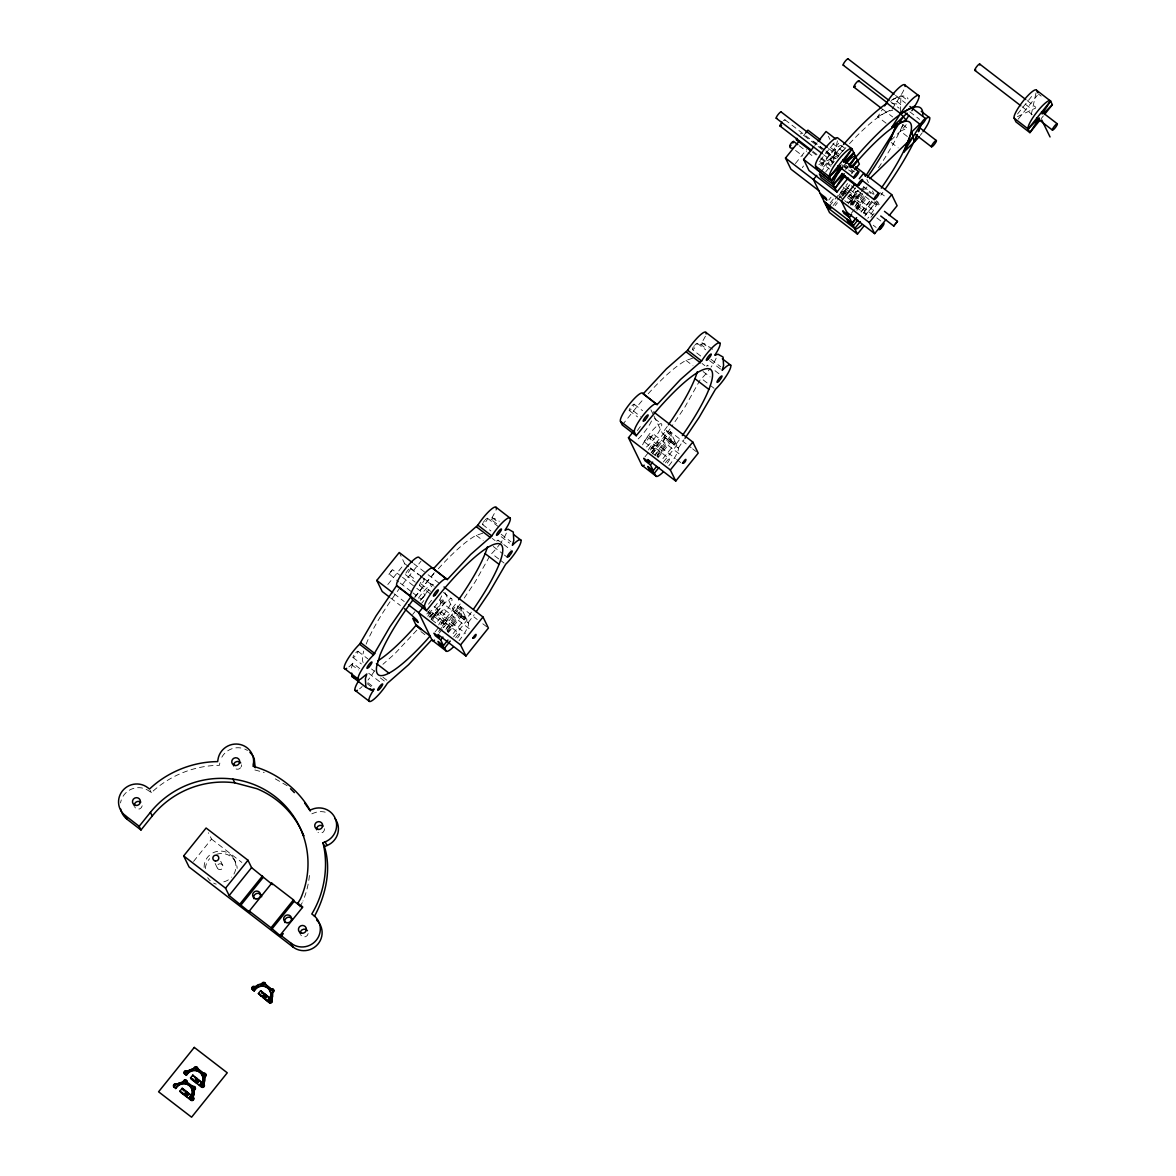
<?xml version="1.0" encoding="UTF-8"?>
<svg xmlns="http://www.w3.org/2000/svg" width="1176" height="1176" viewBox="0 0 1176 1176"><rect width="100%" height="100%" fill="white"/><g stroke="black" fill="none" stroke-linecap="round" stroke-linejoin="round"><path stroke-width="0.75" stroke-dasharray="5 3.75" d="M900.551 111.735L900.904 95.256A18.008 3.704 -52.4 0 0 904.344 88.788M219.824 763.018L219.456 765.326C194.657 765.4 169.285 775.631 151.322 792.727L149.47 791.316A18.008 17.522 -26 0 0 121.863 798.504M866.227 213.003L865.977 214.605L852.012 203.845L850.219 200.155A89.008 18.301 -52.4 0 0 857.921 190.277L855.261 192.629L857.216 189.542M832.608 162.773L838.003 138.165M1031.19 114.895L1036.6 90.287M351.418 667.983L352.859 663.235L359.827 668.6M890.952 140.282L900.39 131.168L903.095 124.391M850.292 204.007L856.687 189.38M489.554 556.439L475.236 581.782L462.227 601.024M705.438 336.218L700.837 344.509L706.409 348.802M700.087 379.951L685.035 406.837L672.01 426.08M496.625 523.746L491.039 519.454L495.655 511.148A18.008 3.704 -52.4 0 0 496.331 508.87M299.645 906.931L302.276 902.639M374.556 670.746L373.395 672.584A18.008 3.704 -52.4 0 1 368.014 680.051M886.116 123.201L877.737 116.747L882.632 109.001M892.084 109.192L900.904 95.256L906.49 99.548M460.213 603.994L454.303 611.77L468.504 623.001A18.008 3.704 -52.4 0 1 459.081 640.655M453.627 636.877L467.092 620.134L466.46 618.826L469.533 614.783A89.008 18.301 -52.4 0 0 471.561 611.917M468.269 622.516L474.178 614.739M663.426 461.947L676.891 445.19L662.294 433.135L665.366 429.093A89.008 18.301 -52.4 0 0 667.395 426.241M668.865 465.725A18.008 3.704 -52.4 0 0 678.287 448.056L664.102 436.825L670.011 429.049M676.259 443.881L679.331 439.839A89.008 18.301 -52.4 0 0 681.36 436.987M678.287 448.056L683.976 439.795M387.815 584.531L404.647 563.583L399.237 552.5M366.133 644.154A89.008 18.301 -52.4 0 1 409.733 575.24L420.964 561.275M193.57 861.42L211.518 839.091L208.431 832.755M414.716 597.158L434.914 572.021M420.229 600.436L432.577 585.089L422.801 577.563M412.644 614.489L414.893 611.696M421.625 603.317L423.875 600.524M803.458 135.725L805.692 132.932M426.829 613.99L431.327 608.404M429.931 617.106L443.411 600.348L440.691 598.261M795.388 163.567L806.618 149.602M431.136 619.561L444.601 602.818L443.411 600.348M814.821 145.486L817.07 142.693M435.135 631.806L439.633 626.22M440.75 624.823L456.464 605.273L461.889 609.462L445.057 630.395M438.589 631.468L457.67 607.742L456.464 605.273M439.162 633.114L442.529 628.925M443.661 627.528L460.492 606.581L477.235 619.473M820.054 160.495L835.768 140.958M446.998 630.233L460.463 613.49L465.902 617.665L452.422 634.423M820.73 165.596L838.694 143.251M447.38 631.468L463.094 611.917L457.67 607.742M448.203 632.703L461.668 615.945L460.463 613.49M823.523 166.992L835.857 151.631L838.238 156.496M820.495 172.49L841.81 145.956L844.603 148.117M622.266 425.006L633.482 411.041A89.008 18.301 -52.4 0 1 643.654 398.885M825.655 171.99L839.12 155.247M840.252 153.85L843.618 149.661L841.81 145.956A18.008 3.704 -52.4 0 0 833.696 150.675A18.008 3.704 -52.4 0 0 821.995 166.066M847.911 166.477L845.676 169.27A107.016 22.006 -52.4 0 1 848.043 166.375M828.801 200.008L831.035 197.215M851.527 173.872L853.761 171.079M830.197 202.875L833.563 198.685M829.653 205.903L847.617 183.574M833.108 205.579L836.474 201.39M837.591 199.994L849.939 184.632M835.151 205.624L837.385 202.831M843.001 195.848L846.367 191.659M644.933 456.861L666.248 430.328L671.687 434.517L654.856 455.45M848.322 203.845L858.421 191.291M651.739 452.348L667.453 432.797L666.248 430.328M850.645 204.918L862.993 189.556M850.895 205.241L860.994 192.688M652.327 453.98L670.276 431.636L691.223 447.762M852.35 205.153L863.581 191.203M864.698 189.806L866.947 187.013M854.878 206.638L866.095 192.673M656.796 455.303L670.261 438.545L675.685 442.72L662.22 459.478M851.203 213.459L854.57 209.269M855.702 207.873L868.05 192.511M657.178 456.523L672.893 436.972L667.453 432.797M856.084 209.093L868.432 193.746M657.987 457.758L671.467 441.015L670.261 438.545M856.892 210.342L867.006 197.774M861.023 211.842L871.122 199.288M861.126 212.047L871.225 199.494M863.449 213.121L872.43 201.949M864.86 216.002L876.076 202.037M870.916 217.354L874.297 213.165M1017.519 114.013L1033.234 94.477M1018.195 119.114L1037.276 95.374M1041.142 118.688L1043.377 115.895M416.863 630.16L394.563 654.018L382.92 664.293M348.846 666.88A18.008 3.704 -52.4 0 0 351.462 664.572L352.859 663.235M847.528 197.318L858.362 190.762M859.906 189.836L864.551 187.028M892.937 99.446L900.904 95.256M877.737 116.747L890.482 110.029M818.878 164.522L838.723 155.159M1017.46 116.644L1035.659 108.06M907.372 136.548L900.39 131.168L908.269 127.743M311.831 813.836L314.036 812.954A18.008 17.522 -26 0 1 326.281 812.44M700.837 344.509L704.071 343.466L714.699 350.624M648.152 393.798A89.008 18.301 -52.4 0 1 686.005 360.4L693.693 357.901M491.039 519.454L494.273 518.395L499.315 521.262M438.354 568.743A89.008 18.301 -52.4 0 1 476.206 535.33L483.895 532.846M891.864 103.414L900.713 104.399L893.731 99.034M254.869 769.971L264.203 772.47M679.067 453.774L653.577 434.15L651.401 435.855L649.828 438.81L675.318 458.434M649.828 438.81L653.577 434.15M401.09 576.225L392.446 569.596L388.947 573.712L398.767 581.973M388.859 574.329L392.593 569.684M425.168 594.762L421.42 599.407L425.168 594.762L416.671 588.22M469.268 628.719L443.778 609.095L441.603 610.8L440.045 613.74L465.534 633.364M440.045 613.74L443.778 609.095M275.287 778.865L287.958 786.171M1038.393 93.977L1041.186 96.123M1027.177 100.607L1035.791 107.251M1025.369 104.238L1032.352 109.618M1022.194 106.81L1032.249 114.557M895.539 95.403L905.579 103.135M909.886 111.882L919.661 119.408M890.541 101.606L899.155 108.236M882.588 109.192L892.643 116.938M902.698 124.671L909.033 129.654M891.158 142.487L898.141 147.867M832.858 143.678L842.619 151.204M830.285 147.338L840.046 154.864M828.595 148.485L838.65 156.232M844.383 164.126L854.408 171.843M813.351 141.223L824.523 149.822M825.919 150.895L835.68 158.422M880.354 192.82L885.94 197.112M784.995 119.805L825.214 150.763M826.654 151.866L835.269 158.495M843.883 165.14L852.497 171.769M826.787 152.116L833.769 157.496M804.281 135.799L824.391 151.278M825.831 152.38L834.445 159.025M841.619 164.552L853.115 173.401M844.03 166.639L846.749 168.727M823.597 154.688L833.652 162.435M863.331 186.499L873.239 194.261M813.042 151.439L820.231 156.967M821.657 158.069L830.285 164.713M812.219 151.954L819.407 157.481M820.833 158.598L830.888 166.331M874.312 201.875L879.898 206.182L877.59 201.434M799.312 145.795L806.53 151.351M807.971 152.454L813.748 156.908M819.525 161.347L829.624 169.123M851.277 185.793L878.692 206.917M845.662 186.249L848.499 188.439M849.925 189.527L857.039 194.995A3.998 0.823 -52.4 0 1 853.644 200.361A3.998 0.823 -52.4 0 1 852.938 198.95A3.998 0.823 -52.4 0 1 857.039 194.995M795.564 150.44L802.782 155.996M843.207 187.116L846.088 189.336M847.528 190.453L874.959 211.562M843.971 190.071L848.234 193.364M849.66 194.452L861.038 203.213M842.325 191.365L846.632 194.687M848.072 195.789L875.356 216.81M876.796 217.913L881.103 221.22M840.664 192.452L843.515 194.643M847.778 197.921L852.041 201.199M850.219 200.155L864.169 210.901L865.977 214.605A107.016 22.006 -52.4 0 0 876.708 200.773M838.988 196.274L843.251 199.567M844.677 200.655L847.514 202.845A3.998 0.823 -52.4 0 1 850.483 197.906A3.998 0.823 -52.4 0 1 852.174 197.891A3.998 0.823 -52.4 0 1 848.058 202.845M873.253 225.219L876.12 227.438M701.999 342.672L708.966 348.052M697.309 343.348L705.688 349.801M710.98 359.312L720.756 366.839M709.584 360.664L720.756 369.264M700.705 356.005L692.326 349.551A3.998 0.823 -52.4 0 0 695.001 347.537A3.998 0.823 -52.4 0 0 697.339 343.539A3.998 0.823 -52.4 0 0 695.075 344.862M715.008 370.69L721.99 376.07M702.072 363.502L704.865 365.648M703.042 371.528L710.025 376.893M686.005 360.4L692.987 365.765M714.038 388.271L701.484 378.599A18.008 3.704 -52.4 0 0 710.172 368.367M654.576 418.553L661.221 423.683M692.62 448.835L696.809 452.054M634.173 404.25L642.552 410.689M633.482 411.041L640.464 416.422M671.467 441.015L676.891 445.19M664.102 436.825L678.052 447.571M629.189 410.453L637.568 416.892M649.593 435.855A3.998 0.823 -52.4 0 1 646.197 441.22A3.998 0.823 -52.4 0 1 645.506 439.795A3.998 0.823 -52.4 0 1 649.593 435.855L658.134 442.426A3.998 0.823 -52.4 0 1 654.738 447.791A3.998 0.823 -52.4 0 1 654.032 446.365A3.998 0.823 -52.4 0 1 658.134 442.426M676.744 459.522L680.992 462.785M653.606 444.072L662.132 450.629A3.998 0.823 -52.4 0 1 658.736 455.994A3.998 0.823 -52.4 0 1 658.045 454.583A3.998 0.823 -52.4 0 1 662.132 450.629M655.605 448.174L669.556 458.919A3.998 0.823 -52.4 0 1 666.175 464.285M644.61 442.058L653.136 448.629M652.871 453.554L655.723 455.744M492.2 517.616L497.786 521.909M487.525 518.293L500.079 527.965M501.182 534.257L510.957 541.783M501.182 536.682L509.561 543.121M482.527 524.496L490.906 530.949M498.227 540.254L502.417 543.488M503.813 544.562L510.796 549.927M492.288 538.446L495.081 540.592M493.244 546.458L503.019 553.984M504.416 555.057L507.209 557.203M476.206 535.33L483.189 540.71M498.668 558.909L491.686 553.543A18.008 3.704 -52.4 0 0 500.388 543.312M500.065 559.996L504.254 563.216M413.687 563.627L426.682 573.623M428.123 574.741L439.677 583.634M443.455 592.469L451.437 598.613M404.647 563.583L408.836 566.817M410.233 567.89L421.405 576.49M482.821 623.78L487.011 626.999M410.424 568.434L418.803 574.888M420.2 575.961L434.15 586.706M466.46 618.826L452.495 608.08L455.568 604.038A89.008 18.301 -52.4 0 0 457.611 601.171M409.733 575.24L415.319 579.533M420.905 583.84L430.666 591.352M444.601 602.818L439.177 598.628L440.574 601.509L468.504 623.001M461.668 615.945L467.092 620.134M405.441 574.638L415.201 582.164M419.391 585.383L431.96 595.071M402.501 577.313L415.26 587.133M434.12 606.419L448.335 617.371A3.998 0.823 -52.4 0 1 444.94 622.736A3.998 0.823 -52.4 0 1 444.249 621.31A3.998 0.823 -52.4 0 1 448.335 617.371M400.178 583.061L411.512 591.778M412.923 592.866L421.42 599.407M435.282 612.446L452.334 625.573A3.998 0.823 -52.4 0 1 448.938 630.939A3.998 0.823 -52.4 0 1 448.247 629.513A3.998 0.823 -52.4 0 1 452.334 625.573M431.857 612.373L459.772 633.864A3.998 0.823 -52.4 0 1 456.376 639.23M427.711 611.535L443.352 623.574M431.71 619.737L435.973 623.03M394.122 593.762L404.235 601.553M390.579 597.967L400.355 605.478M420.92 631.585L426.506 635.878M358.004 651.298L367.779 658.825M382.935 677.2L388.506 681.492M371.528 668.982L374.321 671.129M380.377 677.949L387.345 683.33M353.006 657.502L361.385 663.955M368.72 673.26L379.877 681.86M351.462 664.572L358.43 669.952M367.912 682.683L373.498 686.99M367.191 683.682L371.381 686.902M211.518 839.091L241.859 862.449M866.874 179.472L868.417 182.633M872.46 190.924L874.047 194.172M869.167 191.115L870.372 193.584M828.374 136.269L829.918 139.429M670.276 431.636L671.687 434.517M672.893 436.972L675.685 442.72M650.916 409.807L653.195 414.466M653.944 416.025L662.294 433.135M460.492 606.581L461.889 609.462M463.094 611.917L465.902 617.665M444.91 592.528L454.539 612.255A18.008 3.704 -52.4 0 1 445.116 629.91M233.598 858.215L234.788 860.67M220.721 861.273L222.823 865.58A2.999 2.925 -26 0 1 219.574 869.623A2.999 2.925 -26 0 1 217.707 864.919A2.999 2.925 -26 0 1 222.823 865.58M215.149 863.507L217.251 867.829M150.116 790.272L151.322 792.727M882.882 192.364A107.016 22.006 -52.4 0 1 880.868 195.157M309.42 875.473A89.008 86.657 -26 0 1 302.967 901.022M221.823 757.197A18.008 17.522 -26 0 1 243.3 748.553M244.755 749.083A18.008 17.522 -26 0 1 247.489 750.509M120.555 802.943A18.008 17.522 -26 0 1 121.304 799.945M308.156 933.582A3.998 3.895 -26 0 1 300.512 934.553M324.458 828.742A3.998 3.895 -26 0 1 318.02 832.343M241.477 764.841A3.998 3.895 -26 0 1 241.168 766.855M240.624 767.737A3.998 3.895 -26 0 1 234.318 767.722M142.193 805.795A3.998 3.895 -26 0 1 134.549 806.765M212.9 852.865A16.008 15.582 -26 0 1 231.613 877.222M228.379 879.868A16.008 15.582 -26 0 1 221.867 882.22M204.124 867.476A16.008 15.582 -26 0 1 211.68 853.541M216.678 854.261A16.008 15.582 -26 0 1 237.155 868.388M216.222 884.132A16.008 15.582 -26 0 1 213.664 883.102M210.298 880.78A16.008 15.582 -26 0 1 207.682 877.663M205.344 868.579A16.008 15.582 -26 0 1 209.666 858.656M440.574 601.509A18.008 3.704 -52.4 0 1 431.151 619.164M363.149 662.529A89.008 18.301 -52.4 0 1 363.722 651.092M414.893 597.305A89.008 18.301 -52.4 0 1 433.856 573.829M362.164 686.534A18.008 3.704 -52.4 0 1 359.562 688.842M427.755 616.312A3.998 0.823 -52.4 0 1 431.783 612.284A3.998 0.823 -52.4 0 1 429.093 617.062M442.279 626.22A3.998 0.823 -52.4 0 1 445.807 623.118A3.998 0.823 -52.4 0 1 443.058 627.808M355.769 652.798A3.998 0.823 -52.4 0 1 357.783 652.327A3.998 0.823 -52.4 0 1 353.697 657.413A3.998 0.823 -52.4 0 1 354.476 654.4M410.233 568.331A3.998 0.823 -52.4 0 1 408.969 571.536A3.998 0.823 -52.4 0 1 405.632 574.755M405.882 573.153A3.998 0.823 -52.4 0 1 409.41 568.772M423.375 579.518A3.998 0.823 -52.4 0 1 423.933 580.679A3.998 0.823 -52.4 0 1 420.405 585.06A3.998 0.823 -52.4 0 1 419.847 583.899M420.302 583.134A3.998 0.823 -52.4 0 1 420.861 582.296M418.45 598.143A16.008 3.293 -52.4 0 1 433.4 585.472M441.72 595.894A16.008 3.293 -52.4 0 1 426.05 615.827M428.534 604.199A16.008 3.293 -52.4 0 1 431.96 599.804M438.795 624.897A3.998 0.823 -52.4 0 1 442 620.061A3.998 0.823 -52.4 0 1 443.587 620.046A3.998 0.823 -52.4 0 1 439.839 624.882M430.739 617.15A3.998 0.823 -52.4 0 1 434.429 612.637A3.998 0.823 -52.4 0 1 434.547 614.431A3.998 0.823 -52.4 0 1 430.828 618.635M506.356 533.11A18.008 3.704 -52.4 0 1 501.27 542.062M455.685 637.804A3.998 0.823 -52.4 0 1 459.772 633.864M496.639 541.092A3.998 0.823 -52.4 0 1 498.095 541.078M486.511 518.616A3.998 0.823 -52.4 0 1 487.07 519.777A3.998 0.823 -52.4 0 1 483.542 524.173A3.998 0.823 -52.4 0 1 482.983 523.011M483.439 522.232A3.998 0.823 -52.4 0 1 484.63 520.571M485.291 519.807A3.998 0.823 -52.4 0 1 485.923 519.13M432.783 619.767A16.008 3.293 -52.4 0 1 446.248 601.671A16.008 3.293 -52.4 0 1 451.04 603.067A16.008 3.293 -52.4 0 1 437.56 621.163M664.337 437.31A18.008 3.704 -52.4 0 1 654.914 454.965M716.155 358.18A18.008 3.704 -52.4 0 1 711.068 367.118M665.469 462.859A3.998 0.823 -52.4 0 1 669.556 458.919M651.063 452.892A3.998 0.823 -52.4 0 1 655.414 448.071A3.998 0.823 -52.4 0 1 652.856 452.878M706.438 366.162A3.998 0.823 -52.4 0 1 707.893 366.148M692.458 348.728A3.998 0.823 -52.4 0 1 693.223 347.302M693.781 346.464A3.998 0.823 -52.4 0 1 694.413 345.641M631.938 405.749A3.998 0.823 -52.4 0 1 633.952 405.279A3.998 0.823 -52.4 0 1 629.866 410.365A3.998 0.823 -52.4 0 1 630.645 407.352M642.581 444.837A16.008 3.293 -52.4 0 1 656.825 426.035A16.008 3.293 -52.4 0 1 659.927 429.946A16.008 3.293 -52.4 0 1 645.154 448.056M651.519 420.949A16.008 3.293 -52.4 0 1 635.834 440.882M637.407 430.563A16.008 3.293 -52.4 0 1 641.596 425.05M648.593 449.952A3.998 0.823 -52.4 0 1 651.798 445.116A3.998 0.823 -52.4 0 1 653.386 445.101A3.998 0.823 -52.4 0 1 649.622 449.938M906.24 124.685A18.008 3.704 -52.4 0 1 900.39 131.168M902.565 125.45A107.016 22.006 -52.4 0 1 878.237 168.183M864.845 187.219A107.016 22.006 -52.4 0 1 861.699 191.423M860.626 192.835A107.016 22.006 -52.4 0 1 852.012 203.845M842.354 145.824A107.016 22.006 -52.4 0 0 830.594 159.921L832.387 163.611A89.008 18.301 -52.4 0 1 834.622 160.877M891.173 100.474A107.016 22.006 -52.4 0 1 908.019 98.887M922.131 132.947A18.008 3.704 -52.4 0 1 920.205 135.431M783.407 120.643A3.998 0.823 -52.4 0 1 784.862 120.628M800.4 133.917A3.998 0.823 -52.4 0 1 801.429 133.902M802.341 167.668A3.998 0.823 -52.4 0 1 803.531 166.007M862.64 193.614A18.008 3.704 -52.4 0 1 853.82 207.549M877.281 202.066A18.008 3.704 -52.4 0 1 867.77 218.295M871.886 201.023A89.008 18.301 -52.4 0 1 864.169 210.901M842.56 151.454A89.008 18.301 -52.4 0 1 847.058 146.368M849.484 143.722A89.008 18.301 -52.4 0 1 892.599 110.485M839.12 195.451A3.998 0.823 -52.4 0 1 842.78 190.556A3.998 0.823 -52.4 0 1 843.398 191.806A3.998 0.823 -52.4 0 1 839.517 196.274M856.187 208.593A3.998 0.823 -52.4 0 1 859.641 203.86A3.998 0.823 -52.4 0 1 860.714 204.462A3.998 0.823 -52.4 0 1 857.069 209.093M843.707 194.746A3.998 0.823 -52.4 0 1 843.648 193.805M844.412 192.379A3.998 0.823 -52.4 0 1 844.971 191.541M845.603 190.718A3.998 0.823 -52.4 0 1 848.308 188.322M855.599 187.792A16.008 3.293 -52.4 0 1 851.409 193.32M850.527 194.349A16.008 3.293 -52.4 0 1 848.778 196.304M841.487 197.406A16.008 3.293 -52.4 0 1 849.807 184.794M436.414 616.165A3.998 0.823 -52.4 0 0 439.809 610.8A3.998 0.823 -52.4 0 0 435.708 614.739A3.998 0.823 -52.4 0 0 436.414 616.165"/><path stroke-width="1.5" d="M187.131 1082.273L187.028 1081.361A1.793 1.749 -26 0 0 183.588 1081.802L183.397 1081.435A1.793 1.749 -26 0 1 185.455 1079.921A1.793 1.749 -26 0 1 186.94 1081.905L186.94 1081.905M194.128 1090.696L193.143 1097.414A1.793 1.749 -26 0 1 193.423 1099.883A1.793 1.749 -26 0 1 190.909 1100.207L180.516 1092.21L179.972 1091.093L182.207 1088.3L191.879 1096.208L189.63 1099.001M197.73 1068.631L202.919 1072.865M201.125 1083.846L201.272 1084.448M201.361 1084.154L200.596 1084.052M204.727 1077.51L203.742 1084.228A1.793 1.749 -26 0 1 204.021 1086.697A1.793 1.749 -26 0 1 201.508 1087.021L191.115 1079.024L190.571 1077.907L192.82 1075.114L202.478 1083.023L200.243 1085.815M268.745 1000.408L268.863 999.438L268.628 1000.188M272.567 993.132L271.582 999.85A1.793 1.749 -26 0 1 271.847 1002.32A1.793 1.749 -26 0 1 269.333 1002.643L258.397 993.529L260.646 990.736L265.188 994.705C269.26 995.954 259.72 1001.908 266.276 995.543M182.574 1082.038L183.397 1081.435M197.686 1069.307L197.539 1068.719A1.793 1.749 -26 0 0 196.054 1066.735A1.793 1.749 -26 0 0 194.011 1068.249L187.16 1071.218L194.187 1068.617A1.793 1.749 -26 0 1 194.554 1067.779M197.539 1068.719L203.61 1073.614A1.793 1.749 -26 0 1 205.918 1074.57A1.793 1.749 -26 0 1 204.903 1076.863L204.727 1076.496A1.793 1.749 -26 0 0 205.741 1074.202A1.793 1.749 -26 0 0 203.419 1073.247L203.389 1073.703M140.988 829.991L127.023 819.231L125.229 815.541A18.008 17.522 -26 0 1 122.495 790.831A18.008 17.522 -26 0 1 147.676 787.626L149.514 789.037C167.477 771.941 192.864 761.71 217.663 761.622L218.016 759.328A18.008 17.522 -26 0 1 238.463 744.188A18.008 17.522 -26 0 1 253.428 763.974L253.06 766.282C276.522 772.617 298.013 788.993 310.023 810.146L312.228 809.25A18.008 17.522 -26 0 1 335.41 818.834A18.008 17.522 -26 0 1 325.179 841.84L322.988 842.722C328.795 866.418 324.444 893.143 311.802 913.987L313.639 915.398A18.008 17.522 -26 0 1 316.373 940.109A18.008 17.522 -26 0 1 291.192 943.328L280.329 934.964L302.791 907.049L297.837 903.242L300.468 898.934A89.008 86.657 -26 0 0 265.453 790.096A89.008 86.657 -26 0 0 150.41 812.337L139.18 826.287L140.988 829.991L152.219 816.026A89.008 86.657 -26 0 1 234.788 782.819L256.971 788.728A89.008 86.657 -26 0 1 303.805 835.96L302.011 832.255M261.013 984.474L261.836 983.871A1.793 1.749 -26 0 1 263.88 982.357A1.793 1.749 -26 0 1 265.379 984.341L265.453 983.798A1.793 1.749 -26 0 0 264.056 982.724M261.983 984.474L262.013 984.238A1.793 1.749 -26 0 1 262.733 983.077M265.379 984.341L271.435 989.237A1.793 1.749 -26 0 1 273.214 989.472M890.438 139.724L895.847 126.141M919.22 136.637A18.008 3.704 -52.4 0 1 914.355 141.928L903.727 152.16L911.826 131.8L920.088 123.833M917.045 135.137L914.355 141.928L911.826 131.8M921.778 123.259L918.397 131.741A107.016 22.006 -52.4 0 0 921.484 122.686M346.685 668.335A18.008 3.704 -52.4 0 1 346.303 661.662A18.008 3.704 -52.4 0 1 359.562 644.213L376.011 615.974L396.709 585.501A18.008 3.704 -52.4 0 1 406.132 567.846A18.008 3.704 -52.4 0 1 419.156 557.586L447.306 579.562L470.65 554.484L491.818 535.918A18.008 3.704 -52.4 0 1 507.811 518.204A18.008 3.704 -52.4 0 1 506.165 528.362L505.004 530.2L508.238 529.156L513.28 532.008L513.78 540.519L512.354 545.282L513.75 543.929A18.008 3.704 -52.4 0 1 520.321 543.871A18.008 3.704 -52.4 0 1 505.651 564.289L489.201 592.528L476.177 611.77M431.857 639.685L408.528 664.763L387.345 683.33A18.008 3.704 -52.4 0 1 371.366 701.043A18.008 3.704 -52.4 0 1 373.012 690.885L374.174 689.048L370.925 690.106L365.883 687.24L365.383 678.728L366.809 673.98L360.65 679.081A18.008 3.704 -52.4 0 1 360.253 672.407A18.008 3.704 -52.4 0 1 373.512 654.958L389.962 626.735L410.909 596.732L396.944 585.986M792.859 143.046C795.652 137.533 784.701 148.632 792.683 148.22M182.207 1088.3L191.835 1095.767A8.908 8.673 -26 0 0 187.293 1084.375L185.088 1083.787A8.908 8.673 -26 0 0 176.826 1087.109L175.694 1088.506L174.121 1087.05A1.793 1.749 -26 0 1 173.857 1084.581A1.793 1.749 -26 0 1 176.371 1084.257L183.368 1081.67M192.967 1097.267L194.246 1093.798L194.114 1089.682A1.793 1.749 -26 0 0 195.142 1087.388A1.793 1.749 -26 0 0 192.82 1086.433L193.011 1086.8A1.793 1.749 -26 0 1 195.319 1087.756A1.793 1.749 -26 0 1 194.305 1090.049L193.908 1089.77M314.448 916.31C326.178 894.715 332.47 866.227 322.988 842.722M269.819 998.262L270.083 997.836A8.908 8.673 -26 0 0 255.074 989.178L254.134 990.942L255.251 989.545A8.908 8.673 -26 0 1 263.512 986.223L265.732 986.811A8.908 8.673 -26 0 1 270.26 998.203L260.646 990.736M903.727 152.16L920.573 124.627M447.306 579.562L433.356 568.817L456.685 543.738L477.853 525.172A18.008 3.704 -52.4 0 1 490.436 509.972A18.008 3.704 -52.4 0 1 496.331 508.87M684.976 438.31L699 417.583L715.434 389.344A18.008 3.704 -52.4 0 0 730.12 368.926A18.008 3.704 -52.4 0 0 723.549 368.985L722.152 370.337L723.578 365.574L723.078 357.063L718.021 354.211L714.788 355.255L715.949 353.417A18.008 3.704 -52.4 0 0 717.595 343.26A18.008 3.704 -52.4 0 0 701.602 360.988L680.434 379.539L657.105 404.618L643.14 393.872L666.483 368.794L687.651 350.242A18.008 3.704 -52.4 0 1 700.22 335.028A18.008 3.704 -52.4 0 1 706.129 333.925M884.587 105.913L886.557 102.812A18.008 3.704 -52.4 0 1 899.125 87.597A18.008 3.704 -52.4 0 1 905.035 86.495M908.975 115.292L906.034 119.937L891.702 127.493L900.507 113.558A18.008 3.704 -52.4 0 1 916.501 95.844A18.008 3.704 -52.4 0 1 914.855 106.002L911.914 110.647M866.036 175.606L903.271 116.747M840.708 166.154L831.329 180.531L817.364 169.785L815.556 166.081A18.008 3.704 -52.4 0 1 824.979 148.426A18.008 3.704 -52.4 0 1 838.003 138.165L851.968 148.911L853.776 152.601L845.912 162.376M843.53 161.847L851.968 148.911A18.008 3.704 -52.4 0 0 838.944 159.172A18.008 3.704 -52.4 0 0 829.521 176.826L831.329 180.531L841.428 167.962M844.236 173.725L833.328 184.632L819.363 173.886L821.171 177.576L835.122 188.322L843.574 175.386M849.204 166.772L855.775 156.717A18.008 3.704 -52.4 0 0 845.72 163.493M1039.29 118.276L1029.911 132.653L1015.946 121.892L1014.153 118.203A18.008 3.704 -52.4 0 1 1023.576 100.548A18.008 3.704 -52.4 0 1 1036.6 90.287L1050.55 101.033L1052.358 104.723L1044.508 114.498M1042.112 113.969L1050.55 101.033A18.008 3.704 -52.4 0 0 1037.526 111.294A18.008 3.704 -52.4 0 0 1028.103 128.948L1029.911 132.653L1040.01 120.084M389.183 596.879L382.2 591.513L376.79 580.43L399.237 552.5L412.247 562.51M183.662 855.922L206.109 828.007L247.989 860.244L251.59 867.638L272.464 884.602L271.759 883.161L249.312 911.077L250.018 912.517L229.144 895.553L225.542 888.174L183.662 855.922L189.071 867.006L293 947.018A18.008 17.522 -26 0 0 317.682 944.402A18.008 17.522 -26 0 0 316.609 920.088M423.169 607.081L418.671 612.667L432.092 640.17L446.057 650.931A18.008 3.704 -52.4 0 0 453.23 647.138M818.819 190.644L790.904 169.153L785.495 158.054L798.96 141.311M805.692 132.932L807.941 130.139L820.51 139.812M433.356 568.817L433.121 568.331A18.008 3.704 -52.4 0 0 420.082 578.592A18.008 3.704 -52.4 0 0 410.674 596.247L412.467 599.951L426.432 610.697L437.648 596.732A89.008 18.301 -52.4 0 1 499.726 543.871A89.008 18.301 -52.4 0 1 473.575 609.05M848.161 178.061L836.93 192.026L809.014 170.52L803.605 159.436L813.704 146.882M818.202 141.296L826.052 131.521L835.827 139.047M225.542 888.174L247.989 860.244M229.144 895.553L251.59 867.638M447.938 640.009L443.455 645.595L440.647 639.847L442.896 637.054M816.776 175.371L813.41 179.561L829.536 212.606L857.451 234.097L864.184 225.733M446.057 650.931L444.646 648.049L450.261 641.067M240.007 903.918L262.454 875.988M240.713 905.358L263.159 877.428M815.556 166.081L829.521 176.826L851.968 148.911M836.93 192.026L831.52 180.942L842.751 166.977A18.008 3.704 -52.4 0 0 833.328 184.632L842.31 173.46M846.117 162.788L853.967 153.012L859.377 164.096L854.893 169.682M482.998 616.988L488.407 628.072L465.961 656.002L460.551 644.918L482.998 616.988L444.014 586.971M663.014 472.208A18.008 3.704 -52.4 0 1 655.84 475.986L641.89 465.24L628.469 437.737L632.953 432.151M849.043 165.081L855.775 156.717M657.105 404.618L642.904 393.387A18.008 3.704 -52.4 0 0 629.88 403.647A18.008 3.704 -52.4 0 0 620.458 421.302L622.266 425.006L636.216 435.752L647.447 421.787A89.008 18.301 -52.4 0 1 709.701 368.985A89.008 18.301 -52.4 0 1 682.374 435.546M835.122 188.322L845.235 175.768M851.968 167.389L857.569 160.406L850.307 167.668M854.805 184.294L841.34 201.052L857.451 234.097M859.288 178.723L863.787 173.137L865.36 176.371M283.284 933.612L281.035 936.405L271.024 927.805L293.471 899.875L271.759 883.161M271.729 929.246L294.176 901.316L293.471 899.875M656.605 466.46L653.239 470.65L650.431 464.902L652.68 462.109M851.586 214.679L849.351 217.472L843.912 213.297L842.722 210.827L848.146 215.017M855.422 218.824L852.041 223.014L824.126 201.522M856.643 217.634L852.144 223.219L846.72 219.045L847.925 221.5L853.35 225.689L857.833 220.103M655.84 475.986L654.444 473.105L658.928 467.534M826.831 207.064L854.746 228.556L860.362 221.573M692.796 442.058L698.206 453.142L675.759 481.058L670.349 469.974L692.796 442.058L653.797 412.026M885.881 219.677L874.665 233.642L869.255 222.543L891.702 194.628L855.408 166.683M191.57 1096.194L191.644 1095.4A8.908 8.673 -26 0 0 176.65 1086.742L175.694 1088.506M202.169 1083.008L202.243 1082.214A8.908 8.673 -26 0 0 187.249 1073.556L186.308 1075.32L187.425 1073.923A8.908 8.673 -26 0 1 195.686 1070.601L197.906 1071.189A8.908 8.673 -26 0 1 203.081 1080.391M889.247 215.487L897.112 205.712L891.702 194.628M186.763 1092.269L184.514 1095.062L186.396 1091.534M197.362 1079.083L195.113 1081.876L196.995 1078.348M269.333 1002.643L262.954 997.498L264.835 993.97M262.954 997.498L265.188 994.705M269.451 998.071L267.217 996.248L264.967 999.041M269.377 997.924L267.143 1000.717M270.318 998.644L268.069 1001.438M1014.153 118.203L1028.103 128.948L1050.55 101.033M412.761 600.186A89.008 18.301 -52.4 0 0 380.083 654.9L376.688 666.204A89.008 18.301 -52.4 0 0 426.844 639.759L430.048 635.995L416.098 625.25L412.894 629.013A89.008 18.301 -52.4 0 1 377.805 660.838M829.521 176.826L840.428 165.934M844.074 162.303L853.776 152.601M1028.103 128.948L1039.025 118.056M1043.876 113.205L1052.358 104.723M869.725 178.693L913.09 136.872M258.308 985.179C251.429 989.736 258.294 983.283 261.807 984.106M174.121 1087.05L174.313 1087.432A1.793 1.749 -26 0 1 174.033 1084.948A1.793 1.749 -26 0 1 176.547 1084.639L179.869 1082.743M891.702 127.493L907.137 113.161M912.282 108.383L914.855 106.002L900.507 113.558L886.557 102.812M790.992 145.368L789.802 146M324.782 846.411L326.987 845.529A18.008 17.522 -26 0 0 334.969 818.54M271.039 988.957L271.259 988.869A1.793 1.749 -26 0 1 273.582 989.825A1.793 1.749 -26 0 1 272.729 992.485L272.553 992.118A1.793 1.749 -26 0 0 273.582 989.825M186.911 1082.126L192.32 1086.051M897.464 221.353L893.716 226.012L897.464 221.353L884.47 211.357M351.727 673.098L351.918 676.494L355.711 678.64M266.452 985.179L271.215 989.325M979.784 64.121L1025.737 99.504M1041.539 111.661L1057.342 123.833A3.998 0.823 -52.4 0 1 1053.946 129.198A3.998 0.823 -52.4 0 1 1053.255 127.772A3.998 0.823 -52.4 0 1 1057.342 123.833M974.801 70.325L1020.753 105.708M1036.556 117.879L1052.344 130.036M904.947 85.069L918.912 95.815M921.249 111.338L929.628 117.776M848.131 58.903L894.098 94.286M909.901 106.457L925.688 118.614A3.998 0.823 -52.4 0 1 922.293 123.98A3.998 0.823 -52.4 0 1 921.602 122.569A3.998 0.823 -52.4 0 1 925.688 118.614M843.148 65.106L889.1 100.504M904.903 112.661L920.705 124.818M858.847 80.865L887.571 102.988M920.602 128.419L936.405 140.576A3.998 0.823 -52.4 0 1 933.009 145.942A3.998 0.823 -52.4 0 1 932.318 144.53A3.998 0.823 -52.4 0 1 936.405 140.576M853.864 87.083L881.147 108.089M915.619 134.623L931.421 146.794M781.202 111.999L827.154 147.382M842.957 159.554L858.745 171.711A3.998 0.823 -52.4 0 1 855.349 177.076A3.998 0.823 -52.4 0 1 854.658 175.65A3.998 0.823 -52.4 0 1 858.745 171.711M861.729 180.031L878.972 193.305A3.998 0.823 -52.4 0 1 875.576 198.671A3.998 0.823 -52.4 0 1 874.885 197.245A3.998 0.823 -52.4 0 1 878.972 193.305M776.204 118.203L822.171 153.586M837.959 165.757L853.761 177.914M780.011 126.008L811.602 150.337M841.766 173.548L857.569 185.72M796.417 139.797L810.793 150.851M842.383 175.18L873.974 199.508M793.535 141.34L797.872 144.677M880.736 216.016L893.716 226.012M803.605 159.436L831.52 180.942M785.495 158.054L869.255 222.543M846.735 212.136L874.665 233.642M820.231 193.511L825.655 197.7L826.86 200.155L821.421 195.98M824.229 201.728L829.653 205.903L830.859 208.373L825.434 204.198M706.041 332.499L720.006 343.245M722.343 358.754L730.722 365.207M687.651 350.242L701.602 360.988M686.49 352.065L700.44 362.825M694.913 378.657L708.878 389.418M620.458 421.302L634.423 432.062L636.216 435.752M628.469 437.737L670.349 469.974M675.759 481.058L647.829 459.566L649.24 462.433L643.801 458.258L645.007 460.727L650.431 464.902M653.239 470.65L647.814 466.475L649.02 468.93L654.444 473.105M496.257 507.429L510.208 518.19M513.941 534.771L520.924 540.151M477.853 525.172L491.818 535.918M476.692 527.01L490.657 537.755M485.115 553.602L499.08 564.348M396.709 585.501L424.624 606.992L426.432 610.697M376.79 580.43L392.681 592.66M408.572 604.89L460.551 644.918M404.544 608.712L416.951 620.061L418.156 622.53L412.732 618.341L415.525 624.088L421.522 629.425M465.961 656.002L438.045 634.511L439.442 637.377L434.017 633.202L435.223 635.657L440.647 639.847M443.455 645.595L438.016 641.405L439.221 643.875L444.646 648.049M420.802 629.689L416.098 625.25M360.959 642.86L374.909 653.621M359.562 644.213L373.512 654.958M376.438 663.499L388.991 673.172M344.289 668.365L358.239 679.111M370.219 688.739L373.012 690.885M351.918 676.494L365.883 687.24M354.99 690.327L368.955 701.072M294.176 901.316L302.247 907.534M125.229 815.541L139.18 826.287M249.312 911.077L271.024 927.805M254.134 990.942L252.561 989.486A1.793 1.749 -26 0 1 252.281 987.017A1.793 1.749 -26 0 1 254.795 986.708L254.986 986.84M271.215 999.335L271.406 999.482A1.793 1.749 -26 0 1 271.671 1001.952A1.793 1.749 -26 0 1 269.157 1002.275M271.582 999.85L272.685 996.234L272.332 992.206M258.397 993.529L262.586 996.748M252.561 989.486L253.957 990.574M187.337 1071.586L187.146 1071.454A1.793 1.749 -26 0 0 184.632 1071.762A1.793 1.749 -26 0 0 184.911 1074.247L184.72 1073.864A1.793 1.749 -26 0 1 184.456 1071.395A1.793 1.749 -26 0 1 186.969 1071.071L187.16 1071.218M203.389 1083.713L203.566 1083.86A1.793 1.749 -26 0 1 203.845 1086.33A1.793 1.749 -26 0 1 201.316 1086.653L201.508 1087.021M194.613 1077.201L200.905 1082.038M203.742 1084.228L204.844 1080.612L204.506 1076.584M190.571 1077.907L194.76 1081.126M184.72 1073.864L186.308 1075.32M179.972 1091.093L184.162 1094.312M290.516 788.758L294.353 792.624M304.599 802.958L310.273 811.072M900.507 113.558L906.034 119.937M192.144 1085.683L192.791 1086.889M1036.6 90.287L1037.805 92.742M1041.745 119.937L1050.05 136.96M325.179 841.84L326.987 845.529M253.428 763.974L255.221 767.678L254.222 758.638A18.008 17.522 -26 0 0 249.915 752.375M297.837 903.242L298.542 904.682M232.98 779.115L234.788 782.819M291.192 943.328L293 947.018M280.329 934.964L281.035 936.405M150.41 812.337L152.219 816.026M201.625 1082.449L199.303 1085.095M199.45 1080.773L197.127 1083.419M192.82 1075.114L193.349 1076.231M191.026 1095.635L188.704 1098.281M188.851 1093.959L186.528 1096.605M190.909 1100.207L190.718 1099.839A1.793 1.749 -26 0 0 193.246 1099.516A1.793 1.749 -26 0 0 192.967 1097.046M197.73 1068.602L197.627 1068.176A1.793 1.749 -26 0 0 197.083 1067.455M184.764 1093.224A1.602 1.558 -26 0 1 182.251 1093.018M183.147 1090.681A1.602 1.558 -26 0 1 184.367 1090.784M184.176 1093.915A1.602 1.558 -26 0 1 182.368 1093.268M195.304 1067.22A1.793 1.749 -26 0 1 196.671 1067.22M195.363 1080.038A1.602 1.558 -26 0 1 192.614 1079.068M194.569 1077.451A1.602 1.558 -26 0 1 195.304 1077.833M194.775 1080.729A1.602 1.558 -26 0 1 192.776 1078.907M252.737 989.869A1.793 1.749 -26 0 1 252.223 987.796M252.458 987.384A1.793 1.749 -26 0 1 254.986 987.076M263.439 995.322A1.602 1.558 -26 0 1 262.88 995.925M261.675 996.145A1.602 1.558 -26 0 1 260.484 994.279M261.587 993.117A1.602 1.558 -26 0 1 263.571 994.132M261.792 996.381A1.602 1.558 -26 0 1 260.631 995.337M262.909 993.455A1.602 1.558 -26 0 1 263.689 994.382M127.023 819.231A18.008 17.522 -26 0 1 120.687 809.059M300.262 933.568A3.998 3.895 -26 0 1 307.436 930.686M316.55 829.742A3.998 3.895 -26 0 1 323.003 826.14M233.568 765.855A3.998 3.895 -26 0 1 240.742 762.974M134.299 805.78A3.998 3.895 -26 0 1 140.752 802.179M253.972 898.729A3.998 3.895 -26 0 1 256.75 893.451A3.998 3.895 -26 0 1 261.645 896.729M285.004 922.616A3.998 3.895 -26 0 1 287.267 917.5A3.998 3.895 -26 0 1 292.427 919.632M434.503 640.156A18.008 3.704 -52.4 0 1 432.092 640.17M487.525 546.664A89.008 18.301 -52.4 0 1 458.611 599.745M357.401 690.297A18.008 3.704 -52.4 0 1 359.048 680.14M424.624 606.992A18.008 3.704 -52.4 0 1 434.047 589.338A18.008 3.704 -52.4 0 1 447.071 579.077M644.286 465.211A18.008 3.704 -52.4 0 1 641.89 465.24M697.309 371.719A89.008 18.301 -52.4 0 1 668.409 424.801M634.423 432.062A18.008 3.704 -52.4 0 1 643.845 414.408A18.008 3.704 -52.4 0 1 656.87 404.132M925.056 119.261A18.008 3.704 -52.4 0 1 923.042 131.697M849.204 164.963A107.016 22.006 -52.4 0 1 922.748 116.027M917.192 134.667A107.016 22.006 -52.4 0 1 884.999 189.395M855.452 86.23A3.998 0.823 -52.4 0 1 853.997 86.245A3.998 0.823 -52.4 0 1 857.26 81.717A3.998 0.823 -52.4 0 1 858.715 81.703M843.53 144.472A107.016 22.006 -52.4 0 1 886.983 103.165M843.677 65.106A3.998 0.823 -52.4 0 1 844.927 61.593A3.998 0.823 -52.4 0 1 848.161 59.226M975.815 70.001A3.998 0.823 -52.4 0 1 975.125 69.075A3.998 0.823 -52.4 0 1 978.388 64.768A3.998 0.823 -52.4 0 1 979.652 64.945M776.748 118.203A3.998 0.823 -52.4 0 1 777.983 114.689A3.998 0.823 -52.4 0 1 781.217 112.323M781.599 125.171A3.998 0.823 -52.4 0 1 779.997 125.685A3.998 0.823 -52.4 0 1 782.099 122.083M797.431 139.459A3.998 0.823 -52.4 0 1 796.872 138.298M861.92 224.778A18.008 3.704 -52.4 0 1 854.746 228.556M851.968 167.536A89.008 18.301 -52.4 0 1 909.43 122.01A89.008 18.301 -52.4 0 1 881.28 188.131M896.215 124.303A89.008 18.301 -52.4 0 1 867.315 177.37M174.857 1085.61L175.636 1085.713L174.886 1085.507M184.779 1081.611L185.661 1082.273L184.808 1081.523M185.455 1072.424L186.234 1072.527L185.485 1072.321M186.866 1094.944L187.66 1095.047L186.866 1094.944M189.968 1097.34L190.762 1097.443L189.968 1097.34M191.453 1098.384L192.232 1098.487L191.453 1098.384M193.261 1088.373L194.04 1088.476L193.29 1088.27M195.378 1068.425L196.171 1068.528L195.378 1068.425M195.569 1068.793L196.348 1068.896L195.569 1068.793M197.465 1081.758L198.259 1081.861L197.494 1081.67M202.051 1085.198L202.831 1085.301L202.051 1085.198M203.683 1074.82L204.462 1074.923L203.683 1074.82M253.281 988.046L254.075 988.149L253.281 988.046M263.218 984.047L263.997 984.15L263.218 984.047M265.306 997.38L266.085 997.483L265.306 997.38M269.877 1000.82L270.671 1000.923L269.877 1000.82M271.509 990.442L272.303 990.545L271.538 990.339M472.708 638.2C475.736 639.244 478.544 629.116 472.708 638.2M682.506 463.256C685.505 464.314 688.475 453.98 682.506 463.256M194.275 1047.404L158.584 1091.798L191.585 1117.2L227.262 1072.806L194.275 1047.404M187.851 1093.107L185.676 1096.032L187.851 1093.107M198.45 1079.921L196.274 1082.846L198.45 1079.921M301.806 933.244A3.998 3.895 -26 0 0 306.127 927.879A3.998 3.895 -26 0 0 299.321 926.982A3.998 3.895 -26 0 0 301.806 933.244M318.093 829.433A3.998 3.895 -26 0 0 322.415 824.053A3.998 3.895 -26 0 0 315.609 823.156A3.998 3.895 -26 0 0 318.093 829.433M235.112 765.532A3.998 3.895 -26 0 0 239.434 760.166A3.998 3.895 -26 0 0 232.627 759.27A3.998 3.895 -26 0 0 235.112 765.532M135.843 805.457A3.998 3.895 -26 0 0 140.164 800.092A3.998 3.895 -26 0 0 133.344 799.195A3.998 3.895 -26 0 0 135.843 805.457M215.37 860.994A2.999 2.925 -26 0 0 218.618 856.966A2.999 2.925 -26 0 0 213.503 856.29A2.999 2.925 -26 0 0 215.37 860.994M255.971 898.861A3.998 3.895 -26 0 0 260.293 893.481A3.998 3.895 -26 0 0 253.487 892.584A3.998 3.895 -26 0 0 255.971 898.861M287.003 922.734A3.998 3.895 -26 0 0 291.325 917.368A3.998 3.895 -26 0 0 284.504 916.472A3.998 3.895 -26 0 0 287.003 922.734M379.275 689.371A3.998 0.823 -52.4 0 0 382.67 684.006A3.998 0.823 -52.4 0 0 378.584 687.945A3.998 0.823 -52.4 0 0 379.275 689.371M368.573 667.409A3.998 0.823 -52.4 0 0 371.954 662.044A3.998 0.823 -52.4 0 0 367.868 665.984A3.998 0.823 -52.4 0 0 368.573 667.409M508.796 556.366A3.998 0.823 -52.4 0 0 512.192 551A3.998 0.823 -52.4 0 0 508.105 554.954A3.998 0.823 -52.4 0 0 508.796 556.366M498.08 534.404A3.998 0.823 -52.4 0 0 501.476 529.038A3.998 0.823 -52.4 0 0 497.389 532.978A3.998 0.823 -52.4 0 0 498.08 534.404M434.944 595.291A3.998 0.823 -52.4 0 0 438.339 589.94A3.998 0.823 -52.4 0 0 434.253 593.88A3.998 0.823 -52.4 0 0 434.944 595.291M718.595 381.436A3.998 0.823 -52.4 0 0 721.99 376.07A3.998 0.823 -52.4 0 0 717.904 380.01A3.998 0.823 -52.4 0 0 718.595 381.436M707.879 359.459A3.998 0.823 -52.4 0 0 711.274 354.094A3.998 0.823 -52.4 0 0 707.188 358.048A3.998 0.823 -52.4 0 0 707.879 359.459M644.742 420.361A3.998 0.823 -52.4 0 0 648.138 414.996A3.998 0.823 -52.4 0 0 644.051 418.935A3.998 0.823 -52.4 0 0 644.742 420.361M859.156 184.882A3.998 0.823 -52.4 0 0 862.552 179.516A3.998 0.823 -52.4 0 0 858.465 183.456A3.998 0.823 -52.4 0 0 859.156 184.882M880.589 228.805A3.998 0.823 -52.4 0 0 883.985 223.44A3.998 0.823 -52.4 0 0 879.898 227.38A3.998 0.823 -52.4 0 0 880.589 228.805"/></g></svg>
